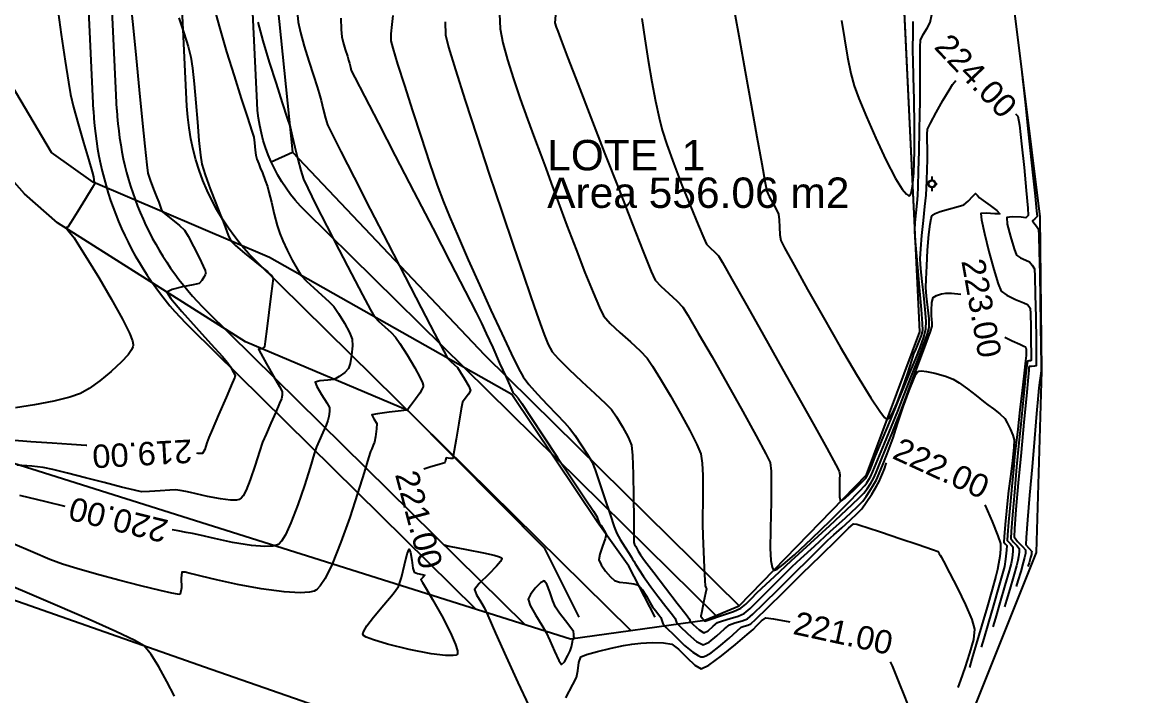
# Model space of a CAD drawing. Header units: metres. Extents: x 600780 to 602257, y 1303551 to 1303943.
# Drawn here: x 601448.36 to 601495.59, y 1303638.23 to 1303667.03 of the extents above; entities that cross this region are included whole.
import ezdxf

# ---------------------------------------------------------------- set-up
doc = ezdxf.new("R2010")
doc.units = ezdxf.units.M
doc.header["$LTSCALE"] = 0.0254
doc.header["$MEASUREMENT"] = 0
for name, color, linetype in [('ALINEACION CALLE', 4, 'Continuous'), ('CAMINO', 8, 'Continuous'), ('CARRETERA', 8, 'Continuous'), ('CERCO', 6, 'Continuous'), ('CONT-MJR', 30, 'Continuous'), ('CONT-MNR', 56, 'Continuous'), ('LOTES', 3, 'Continuous'), ('POLIGONO LEVANTAMIENTO', 7, 'Continuous'), ('POSTE DE LUZ', 1, 'Continuous'), ('ROTULOS LOTES', 7, 'Continuous')]:
    doc.layers.add(name, color=color, linetype=linetype)
doc.styles.add('CURVAS', font='arial.ttf', dxfattribs={"height": 1})

# ---------------------------------------------------------------- blocks, each defined once
blk = doc.blocks.new('*U7')
at = {"layer": 'CONT-MNR', "elevation": 218.5, "flags": 128}
blk.add_lwpolyline([(601449.859, 1303667.754), (601450.038, 1303666.5), (601450.203, 1303665.359), (601450.339, 1303664.462), (601450.43, 1303663.936), (601450.562, 1303663.403), (601450.76, 1303662.68), (601450.985, 1303661.894), (601451.196, 1303661.17), (601451.353, 1303660.637), (601451.417, 1303660.419), (601451.431, 1303660.294), (601451.44, 1303660.193), (601451.471, 1303660.145), (601451.351, 1303659.949), (601451.066, 1303659.483), (601450.726, 1303658.928), (601450.439, 1303658.462), (601450.317, 1303658.265), (601450.266, 1303658.251), (601450.218, 1303658.238), (601450.297, 1303658.149), (601450.457, 1303657.968), (601450.584, 1303657.814), (601450.75, 1303657.554), (601451.131, 1303656.947), (601451.635, 1303656.121), (601452.174, 1303655.204), (601452.659, 1303654.327), (601452.948, 1303653.739), (601453.077, 1303653.408), (601453.11, 1303653.255), (601453.109, 1303653.202), (601453.095, 1303653.147), (601453.041, 1303653.025), (601452.897, 1303652.816), (601452.617, 1303652.503), (601452.17, 1303652.092), (601451.683, 1303651.7), (601451.223, 1303651.374), (601450.861, 1303651.161), (601450.408, 1303651.003), (601449.712, 1303650.83), (601448.896, 1303650.667), (601448.082, 1303650.54)], dxfattribs=at)
blk = doc.blocks.new('*U8')
at = {"layer": 'CONT-MJR', "elevation": 219, "flags": 128}
for points in [[(601452.997, 1303667.874), (601453.105, 1303666.784), (601453.232, 1303665.497), (601453.367, 1303664.141), (601453.497, 1303662.843), (601453.611, 1303661.731), (601453.697, 1303660.933), (601453.743, 1303660.575), (601453.838, 1303660.276), (601453.984, 1303659.885), (601454.126, 1303659.531), (601454.203, 1303659.338), (601454.25, 1303659.205), (601454.309, 1303659.042), (601454.37, 1303658.919), (601454.516, 1303658.792), (601454.794, 1303658.576), (601455.092, 1303658.336), (601455.298, 1303658.137), (601455.457, 1303657.878), (601455.692, 1303657.436), (601455.94, 1303656.942), (601456.103, 1303656.596), (601456.184, 1303656.409), (601456.209, 1303656.335), (601456.212, 1303656.316), (601456.209, 1303656.293), (601456.189, 1303656.236), (601456.135, 1303656.131), (601456.039, 1303655.988), (601455.926, 1303655.865), (601455.681, 1303655.801), (601455.225, 1303655.714), (601454.776, 1303655.609), (601454.553, 1303655.492), (601454.723, 1303655.222), (601455.186, 1303654.667), (601455.802, 1303653.971), (601456.429, 1303653.28), (601456.925, 1303652.736), (601457.149, 1303652.484), (601457.266, 1303652.29), (601457.4, 1303652.048), (601457.464, 1303651.928), (601457.455, 1303651.854), (601457.345, 1303651.599), (601457.08, 1303650.988), (601456.76, 1303650.247), (601456.481, 1303649.601), (601456.342, 1303649.276), (601456.265, 1303649.045), (601456.17, 1303648.763), (601456.075, 1303648.597), (601455.885, 1303648.592), (601455.837, 1303648.601)], [(601451.136, 1303648.926), (601451.099, 1303648.929), (601450.467, 1303648.974), (601449.641, 1303649.028), (601448.738, 1303649.091), (601447.871, 1303649.157)]]:
    blk.add_lwpolyline(points, dxfattribs=at)
at = {"layer": 'CONT-MJR', "color": 2, "insert": (601453.497, 1303648.583, 219), "char_height": 1, "attachment_point": 5, "rotation": 183.2242, "style": 'CURVAS'}
blk.add_mtext('{219.00}', dxfattribs=at)
blk = doc.blocks.new('*U9')
at = {"layer": 'CONT-MNR', "elevation": 219.5, "flags": 128}
blk.add_lwpolyline([(601455.064, 1303667.222), (601455.277, 1303666.579), (601455.459, 1303665.996), (601455.578, 1303665.534), (601455.644, 1303665.069), (601455.714, 1303664.39), (601455.784, 1303663.588), (601455.854, 1303662.753), (601455.922, 1303661.976), (601455.986, 1303661.347), (601456.046, 1303660.958), (601456.184, 1303660.505), (601456.403, 1303659.906), (601456.644, 1303659.289), (601456.848, 1303658.78), (601456.958, 1303658.508), (601457.05, 1303658.245), (601457.167, 1303657.921), (601457.287, 1303657.677), (601457.489, 1303657.484), (601457.874, 1303657.157), (601458.315, 1303656.795), (601458.682, 1303656.498), (601458.847, 1303656.365), (601458.952, 1303656.265), (601459.036, 1303656.183), (601459.066, 1303656.134), (601459.092, 1303656.084), (601459.066, 1303655.865), (601458.998, 1303655.323), (601458.91, 1303654.62), (601458.821, 1303653.916), (601458.752, 1303653.374), (601458.723, 1303653.154), (601458.668, 1303653.109), (601458.609, 1303653.069), (601458.532, 1303653.059), (601458.461, 1303653.047), (601458.564, 1303652.863), (601458.815, 1303652.427), (601459.116, 1303651.904), (601459.371, 1303651.455), (601459.483, 1303651.243), (601459.475, 1303651.085), (601459.445, 1303650.926), (601459.371, 1303650.748), (601459.205, 1303650.365), (601458.995, 1303649.886), (601458.792, 1303649.419), (601458.645, 1303649.074), (601458.511, 1303648.681), (601458.328, 1303648.096), (601458.116, 1303647.464), (601457.94, 1303647.023), (601457.811, 1303646.78), (601457.729, 1303646.677), (601457.69, 1303646.646), (601457.645, 1303646.626), (601457.521, 1303646.603), (601457.266, 1303646.603), (601456.844, 1303646.654), (601456.282, 1303646.759), (601455.81, 1303646.865), (601455.565, 1303646.92), (601455.364, 1303646.96), (601455.116, 1303647.012), (601454.915, 1303647.043), (601454.673, 1303647.029), (601454.258, 1303646.993), (601453.811, 1303646.96), (601453.473, 1303646.958), (601453.172, 1303647.019), (601452.606, 1303647.158), (601451.874, 1303647.345), (601451.075, 1303647.551), (601450.307, 1303647.747), (601449.67, 1303647.904), (601449.262, 1303647.99), (601448.777, 1303648.044), (601448.133, 1303648.089)], dxfattribs=at)
blk = doc.blocks.new('*U10')
at = {"layer": 'CONT-MJR', "elevation": 220, "flags": 128}
for points in [[(601450.206, 1303646.321), (601449.384, 1303646.524), (601448.263, 1303646.8)], [(601456.577, 1303667.626), (601456.811, 1303666.755), (601457.104, 1303665.763), (601457.422, 1303664.739), (601457.732, 1303663.773), (601457.999, 1303662.954), (601458.19, 1303662.372), (601458.269, 1303662.115), (601458.298, 1303661.866), (601458.323, 1303661.557), (601458.348, 1303661.34), (601458.402, 1303661.175), (601458.481, 1303660.973), (601458.546, 1303660.81), (601458.632, 1303660.589), (601458.758, 1303660.267), (601458.854, 1303660.002), (601458.916, 1303659.763), (601459.018, 1303659.335), (601459.141, 1303658.826), (601459.267, 1303658.342), (601459.376, 1303657.992), (601459.509, 1303657.679), (601459.696, 1303657.281), (601459.909, 1303656.861), (601460.119, 1303656.481), (601460.296, 1303656.205), (601460.516, 1303655.964), (601460.83, 1303655.672), (601461.173, 1303655.367), (601461.479, 1303655.089), (601461.682, 1303654.875), (601461.891, 1303654.575), (601462.141, 1303654.167), (601462.361, 1303653.763), (601462.476, 1303653.474), (601462.484, 1303653.188), (601462.447, 1303652.802), (601462.384, 1303652.44), (601462.319, 1303652.224), (601462.157, 1303652.057), (601461.91, 1303651.877), (601461.699, 1303651.759), (601461.43, 1303651.721), (601461.083, 1303651.7), (601460.887, 1303651.643), (601460.961, 1303651.451), (601461.168, 1303651.11), (601461.389, 1303650.764), (601461.502, 1303650.558), (601461.502, 1303650.387), (601461.472, 1303650.17), (601461.435, 1303649.997), (601461.36, 1303649.806), (601461.219, 1303649.484), (601461.064, 1303649.137), (601460.949, 1303648.872), (601460.854, 1303648.579), (601460.675, 1303647.992), (601460.433, 1303647.226), (601460.152, 1303646.398), (601459.855, 1303645.623), (601459.622, 1303645.119), (601459.456, 1303644.847), (601459.353, 1303644.731), (601459.305, 1303644.695), (601459.241, 1303644.666), (601459.074, 1303644.627), (601458.735, 1303644.614), (601458.165, 1303644.663), (601457.362, 1303644.793), (601456.584, 1303644.954), (601455.968, 1303645.095), (601455.649, 1303645.167), (601455.381, 1303645.216), (601455.029, 1303645.285), (601454.778, 1303645.334)]]:
    blk.add_lwpolyline(points, dxfattribs=at)
at = {"layer": 'CONT-MJR', "color": 2, "insert": (601452.476, 1303645.76, 220), "char_height": 1, "attachment_point": 5, "rotation": 166.1394, "style": 'CURVAS'}
blk.add_mtext('{220.00}', dxfattribs=at)
blk = doc.blocks.new('*U13')
at = {"layer": 'CONT-MNR', "elevation": 220.5, "flags": 128}
blk.add_lwpolyline([(601458.433, 1303667.038), (601458.655, 1303666.228), (601458.928, 1303665.32), (601459.218, 1303664.407), (601459.486, 1303663.58), (601459.697, 1303662.932), (601459.815, 1303662.554), (601459.911, 1303662.178), (601460.026, 1303661.691), (601460.152, 1303661.169), (601460.278, 1303660.686), (601460.395, 1303660.318), (601460.571, 1303659.938), (601460.922, 1303659.229), (601461.39, 1303658.306), (601461.916, 1303657.281), (601462.441, 1303656.268), (601462.907, 1303655.381), (601463.254, 1303654.732), (601463.424, 1303654.436), (601463.611, 1303654.238), (601463.874, 1303654.001), (601464.139, 1303653.765), (601464.328, 1303653.568), (601464.517, 1303653.289), (601464.819, 1303652.804), (601465.146, 1303652.25), (601465.364, 1303651.849), (601465.472, 1303651.619), (601465.506, 1303651.515), (601465.51, 1303651.482), (601465.504, 1303651.445), (601465.468, 1303651.351), (601465.367, 1303651.173), (601465.184, 1303650.911), (601464.963, 1303650.627), (601464.861, 1303650.503), (601464.789, 1303650.449), (601464.56, 1303650.422), (601464.058, 1303650.361), (601463.553, 1303650.291), (601463.313, 1303650.238), (601463.402, 1303650.071), (601463.52, 1303649.873), (601463.509, 1303649.646), (601463.464, 1303649.299), (601463.425, 1303649.069), (601463.377, 1303648.944), (601463.308, 1303648.793), (601463.253, 1303648.671), (601463.174, 1303648.409), (601462.983, 1303647.772), (601462.706, 1303646.879), (601462.368, 1303645.849), (601461.994, 1303644.8), (601461.611, 1303643.854), (601461.315, 1303643.25), (601461.108, 1303642.927), (601460.98, 1303642.788), (601460.919, 1303642.744), (601460.844, 1303642.708), (601460.645, 1303642.657), (601460.245, 1303642.63), (601459.568, 1303642.67), (601458.586, 1303642.806), (601457.577, 1303642.995), (601456.677, 1303643.191), (601456.018, 1303643.346), (601455.733, 1303643.414), (601455.552, 1303643.46), (601455.33, 1303643.516), (601455.187, 1303643.516), (601455.164, 1303643.267), (601455.169, 1303642.841), (601455.117, 1303642.572), (601455.098, 1303642.568), (601455.011, 1303642.574), (601454.765, 1303642.618), (601454.262, 1303642.728), (601453.434, 1303642.929), (601452.49, 1303643.173), (601451.542, 1303643.429), (601450.704, 1303643.668), (601450.089, 1303643.861), (601449.554, 1303644.064), (601448.817, 1303644.368), (601447.958, 1303644.737)], dxfattribs=at)
blk = doc.blocks.new('*U15')
at = {"layer": 'CONT-MNR', "elevation": 220.5, "flags": 128}
blk.add_lwpolyline([(601465.47, 1303643.09), (601465.476, 1303643.08), (601465.519, 1303643.009), (601465.648, 1303642.792), (601465.908, 1303642.347), (601466.3, 1303641.647), (601466.673, 1303640.924), (601466.89, 1303640.429), (601466.972, 1303640.155), (601466.976, 1303640.036), (601466.96, 1303640), (601466.927, 1303639.976), (601466.797, 1303639.948), (601466.468, 1303639.952), (601465.844, 1303640.03), (601464.909, 1303640.209), (601463.983, 1303640.435), (601463.38, 1303640.619), (601463.074, 1303640.743), (601462.963, 1303640.813), (601462.941, 1303640.844), (601462.935, 1303640.884), (601462.964, 1303640.994), (601463.093, 1303641.22), (601463.379, 1303641.6), (601463.819, 1303642.122), (601464.223, 1303642.594), (601464.452, 1303642.906), (601464.58, 1303643.293), (601464.712, 1303643.826), (601464.829, 1303644.297), (601464.911, 1303644.499), (601464.967, 1303644.353), (601465.02, 1303644.029), (601465.07, 1303643.694), (601465.118, 1303643.512), (601465.263, 1303643.456), (601465.469, 1303643.417), (601465.577, 1303643.39), (601465.497, 1303643.29), (601465.411, 1303643.199), (601465.439, 1303643.145)], close=True, dxfattribs=at)
blk = doc.blocks.new('*U16')
at = {"layer": 'CONT-MJR', "elevation": 221, "flags": 128}
for points in [[(601454.87, 1303638.212), (601454.55, 1303638.85), (601454.213, 1303639.471), (601453.882, 1303640.001), (601453.576, 1303640.365), (601453.179, 1303640.597), (601452.367, 1303640.985), (601451.232, 1303641.493), (601449.87, 1303642.084), (601448.375, 1303642.721), (601446.842, 1303643.366)], [(601460.119, 1303667.478), (601460.162, 1303667.034), (601460.26, 1303666.588), (601460.426, 1303666), (601460.624, 1303665.359), (601460.82, 1303664.75), (601460.98, 1303664.262), (601461.068, 1303663.982), (601461.141, 1303663.688), (601461.231, 1303663.31), (601461.326, 1303662.933), (601461.415, 1303662.645), (601461.583, 1303662.299), (601461.983, 1303661.508), (601462.558, 1303660.384), (601463.248, 1303659.039), (601463.995, 1303657.588), (601464.742, 1303656.141), (601465.429, 1303654.813), (601465.999, 1303653.716), (601466.392, 1303652.963), (601466.552, 1303652.666), (601466.678, 1303652.538), (601466.847, 1303652.388), (601466.974, 1303652.261), (601467.094, 1303652.082), (601467.281, 1303651.778), (601467.453, 1303651.473), (601467.526, 1303651.287), (601467.449, 1303651.134), (601467.302, 1303650.947), (601467.196, 1303650.789), (601467.136, 1303650.494), (601467.034, 1303649.894), (601466.919, 1303649.201), (601466.838, 1303648.72), (601466.793, 1303648.474), (601466.774, 1303648.389), (601466.769, 1303648.376), (601466.754, 1303648.371), (601466.697, 1303648.374), (601466.583, 1303648.393), (601466.484, 1303648.403), (601466.461, 1303648.3), (601466.438, 1303648.192), (601466.235, 1303648.133), (601465.795, 1303648.006), (601465.543, 1303647.916)], [(601466.403, 1303644.688), (601466.623, 1303644.632), (601467.366, 1303644.481), (601468.084, 1303644.345), (601468.544, 1303644.247), (601468.773, 1303644.179), (601468.853, 1303644.137), (601468.869, 1303644.117), (601468.868, 1303644.082), (601468.818, 1303643.98), (601468.647, 1303643.77), (601468.315, 1303643.433), (601467.901, 1303643.027), (601467.703, 1303642.78), (601467.782, 1303642.549), (601467.966, 1303642.252), (601468.116, 1303642.012), (601468.268, 1303641.67), (601468.603, 1303640.905), (601469.052, 1303639.892), (601469.548, 1303638.801), (601470.022, 1303637.807)], [(601471.608, 1303638.152), (601471.911, 1303638.715), (601472.06, 1303639.018), (601472.117, 1303639.301), (601472.166, 1303639.658), (601472.252, 1303639.9), (601472.489, 1303639.999), (601472.964, 1303640.132), (601473.54, 1303640.269), (601474.076, 1303640.383), (601474.435, 1303640.446), (601474.812, 1303640.482), (601475.304, 1303640.507), (601475.786, 1303640.501), (601476.135, 1303640.445), (601476.426, 1303640.23), (601476.775, 1303639.872), (601477.118, 1303639.535), (601477.388, 1303639.382), (601477.717, 1303639.545), (601478.258, 1303639.943), (601478.858, 1303640.429), (601479.362, 1303640.854), (601479.613, 1303641.07), (601479.777, 1303641.236), (601479.976, 1303641.442), (601480.15, 1303641.564), (601480.484, 1303641.521), (601481.18, 1303641.388)], [(601485.475, 1303639.688), (601485.552, 1303639.512), (601485.847, 1303638.796), (601486.087, 1303638.201), (601486.189, 1303637.941), (601486.23, 1303637.834), (601486.272, 1303637.728), (601486.348, 1303637.595), (601486.51, 1303637.316), (601486.695, 1303637.006), (601486.841, 1303636.776), (601487.046, 1303636.502), (601487.371, 1303636.087), (601487.692, 1303635.682), (601487.884, 1303635.439)]]:
    blk.add_lwpolyline(points, dxfattribs=at)
at = {"layer": 'CONT-MJR', "color": 2, "char_height": 1, "attachment_point": 5, "style": 'CURVAS'}
for insert, rotation in [((601465.324, 1303645.763, 221), 284.915), ((601483.468, 1303640.909, 221), 347.7286)]:
    blk.add_mtext('{221.00}', dxfattribs=dict(at, insert=insert, rotation=rotation))
blk = doc.blocks.new('*U19')
at = {"layer": 'CONT-MNR', "elevation": 221.5, "flags": 128}
blk.add_lwpolyline([(601471.957, 1303640.711), (601471.957, 1303640.719), (601471.955, 1303640.764), (601471.949, 1303640.87), (601471.933, 1303640.984), (601471.825, 1303641.133), (601471.594, 1303641.434), (601471.341, 1303641.771), (601471.167, 1303642.027), (601471.052, 1303642.299), (601470.922, 1303642.671), (601470.793, 1303643.002), (601470.685, 1303643.153), (601470.528, 1303643.064), (601470.302, 1303642.836), (601470.094, 1303642.567), (601469.994, 1303642.36), (601470.083, 1303642.099), (601470.312, 1303641.688), (601470.574, 1303641.257), (601470.762, 1303640.934), (601470.919, 1303640.594), (601471.121, 1303640.138), (601471.309, 1303639.738), (601471.422, 1303639.564), (601471.544, 1303639.691), (601471.698, 1303639.95), (601471.798, 1303640.148), (601471.844, 1303640.32), (601471.886, 1303640.535), (601471.905, 1303640.642)], close=True, dxfattribs=at)
blk = doc.blocks.new('*U21')
at = {"layer": 'CONT-MNR', "elevation": 221.5, "flags": 128}
blk.add_lwpolyline([(601461.988, 1303667.199), (601462.002, 1303666.715), (601462.024, 1303666.407), (601462.081, 1303666.169), (601462.175, 1303665.86), (601462.268, 1303665.574), (601462.32, 1303665.409), (601462.354, 1303665.274), (601462.394, 1303665.105), (601462.434, 1303664.972), (601462.59, 1303664.664), (601462.996, 1303663.875), (601463.592, 1303662.719), (601464.317, 1303661.314), (601465.111, 1303659.776), (601465.914, 1303658.222), (601466.664, 1303656.767), (601467.302, 1303655.527), (601467.767, 1303654.621), (601467.999, 1303654.163), (601468.205, 1303653.721), (601468.479, 1303653.118), (601468.776, 1303652.459), (601469.049, 1303651.849), (601469.254, 1303651.394), (601469.345, 1303651.2), (601469.453, 1303651.078), (601469.564, 1303650.958), (601469.72, 1303650.726), (601470.105, 1303650.15), (601470.643, 1303649.344), (601471.256, 1303648.424), (601471.868, 1303647.504), (601472.402, 1303646.7), (601472.783, 1303646.125), (601472.932, 1303645.896), (601472.979, 1303645.763), (601473.025, 1303645.629), (601473.111, 1303645.506), (601473.251, 1303645.305), (601473.333, 1303645.136), (601473.286, 1303644.946), (601473.17, 1303644.627), (601473.058, 1303644.289), (601473.024, 1303644.044), (601473.12, 1303643.83), (601473.305, 1303643.563), (601473.517, 1303643.315), (601473.693, 1303643.159), (601473.906, 1303643.096), (601474.207, 1303643.061), (601474.508, 1303643.024), (601474.717, 1303642.959), (601474.875, 1303642.779), (601475.056, 1303642.49), (601475.217, 1303642.205), (601475.317, 1303642.034), (601475.435, 1303641.879), (601475.583, 1303641.692), (601475.667, 1303641.578), (601475.706, 1303641.448), (601475.748, 1303641.32), (601475.898, 1303641.158), (601476.246, 1303640.804), (601476.687, 1303640.389), (601477.037, 1303640.1), (601477.262, 1303639.952), (601477.381, 1303639.901), (601477.429, 1303639.894), (601477.477, 1303639.898), (601477.595, 1303639.94), (601477.814, 1303640.068), (601478.153, 1303640.325), (601478.585, 1303640.696), (601478.936, 1303641.016), (601479.107, 1303641.167), (601479.233, 1303641.212), (601479.394, 1303641.259), (601479.517, 1303641.307), (601479.726, 1303641.505), (601480.227, 1303641.994), (601480.923, 1303642.677), (601481.716, 1303643.457), (601482.509, 1303644.236), (601483.202, 1303644.915), (601483.698, 1303645.397), (601483.9, 1303645.583), (601484.054, 1303645.565), (601484.214, 1303645.52), (601484.482, 1303645.432), (601485.1, 1303645.225), (601485.89, 1303644.96), (601486.676, 1303644.695), (601487.279, 1303644.491), (601487.522, 1303644.408), (601487.546, 1303644.354), (601487.569, 1303644.299), (601487.608, 1303644.239), (601487.648, 1303644.177), (601487.754, 1303643.982), (601488.014, 1303643.49), (601488.352, 1303642.829), (601488.694, 1303642.124), (601488.962, 1303641.501), (601489.083, 1303641.086), (601489.031, 1303640.645), (601488.87, 1303640.052), (601488.663, 1303639.429), (601488.473, 1303638.899), (601488.363, 1303638.584)], dxfattribs=at)
blk = doc.blocks.new('*U24')
at = {"layer": 'CONT-MJR', "elevation": 222, "flags": 128}
for points in [[(601464.208, 1303667.322), (601464.163, 1303666.928), (601464.129, 1303666.536), (601464.13, 1303666.234), (601464.213, 1303665.913), (601464.414, 1303665.242), (601464.703, 1303664.319), (601465.048, 1303663.242), (601465.419, 1303662.109), (601465.784, 1303661.018), (601466.113, 1303660.068), (601466.375, 1303659.355), (601466.633, 1303658.723), (601466.998, 1303657.871), (601467.436, 1303656.872), (601467.915, 1303655.799), (601468.403, 1303654.725), (601468.865, 1303653.723), (601469.27, 1303652.865), (601469.585, 1303652.224), (601469.776, 1303651.874), (601470.03, 1303651.545), (601470.395, 1303651.133), (601470.811, 1303650.689), (601471.217, 1303650.265), (601471.553, 1303649.912), (601471.758, 1303649.681), (601471.985, 1303649.373), (601472.267, 1303648.967), (601472.537, 1303648.555), (601472.727, 1303648.224), (601472.857, 1303647.894), (601473.053, 1303647.33), (601473.278, 1303646.654), (601473.499, 1303645.987), (601473.68, 1303645.451), (601473.785, 1303645.168), (601473.927, 1303644.918), (601474.131, 1303644.594), (601474.317, 1303644.309), (601474.405, 1303644.175), (601474.457, 1303644.08), (601474.509, 1303643.984), (601474.584, 1303643.865), (601474.743, 1303643.616), (601474.924, 1303643.337), (601475.063, 1303643.13), (601475.239, 1303642.895), (601475.546, 1303642.496), (601475.887, 1303642.055), (601476.165, 1303641.695), (601476.283, 1303641.54), (601476.31, 1303641.453), (601476.337, 1303641.366), (601476.485, 1303641.21), (601476.816, 1303640.882), (601477.192, 1303640.556), (601477.471, 1303640.405), (601477.729, 1303640.525), (601478.069, 1303640.8), (601478.393, 1303641.092), (601478.601, 1303641.263), (601478.838, 1303641.349), (601479.142, 1303641.437), (601479.374, 1303641.529), (601479.596, 1303641.728), (601480.067, 1303642.182), (601480.692, 1303642.794), (601481.375, 1303643.466), (601482.02, 1303644.104), (601482.532, 1303644.608), (601482.814, 1303644.884), (601483.067, 1303645.117), (601483.402, 1303645.419), (601483.756, 1303645.738), (601484.062, 1303646.024), (601484.257, 1303646.225), (601484.449, 1303646.492), (601484.683, 1303646.858), (601484.891, 1303647.201), (601485.005, 1303647.399), (601485.078, 1303647.561), (601485.16, 1303647.767), (601485.224, 1303647.933), (601485.3, 1303648.16), (601485.312, 1303648.195)], [(601489.517, 1303646.403), (601489.533, 1303646.37), (601489.834, 1303645.678), (601490.074, 1303645.076), (601490.185, 1303644.742), (601490.189, 1303644.501), (601490.157, 1303644.186), (601490.109, 1303643.869), (601490.065, 1303643.625), (601489.99, 1303643.341), (601489.829, 1303642.772), (601489.614, 1303642.025), (601489.377, 1303641.21), (601489.151, 1303640.436), (601488.969, 1303639.812), (601488.863, 1303639.448)]]:
    blk.add_lwpolyline(points, dxfattribs=at)
at = {"layer": 'CONT-MJR', "color": 2, "insert": (601487.66, 1303647.96, 222), "char_height": 1, "attachment_point": 5, "rotation": 335.3269, "style": 'CURVAS'}
blk.add_mtext('{222.00}', dxfattribs=at)
blk = doc.blocks.new('*U27')
at = {"layer": 'CONT-MNR', "elevation": 222.5, "flags": 128}
blk.add_lwpolyline([(601466.45, 1303667.039), (601466.467, 1303666.49), (601466.594, 1303665.962), (601466.885, 1303664.988), (601467.299, 1303663.683), (601467.796, 1303662.162), (601468.334, 1303660.54), (601468.875, 1303658.931), (601469.376, 1303657.45), (601469.798, 1303656.212), (601470.1, 1303655.331), (601470.242, 1303654.924), (601470.359, 1303654.584), (601470.51, 1303654.145), (601470.68, 1303653.678), (601470.855, 1303653.253), (601471.018, 1303652.942), (601471.278, 1303652.646), (601471.737, 1303652.198), (601472.294, 1303651.676), (601472.849, 1303651.161), (601473.303, 1303650.733), (601473.554, 1303650.471), (601473.773, 1303650.155), (601474.032, 1303649.729), (601474.267, 1303649.293), (601474.41, 1303648.944), (601474.453, 1303648.51), (601474.482, 1303647.706), (601474.5, 1303646.732), (601474.511, 1303645.788), (601474.515, 1303645.073), (601474.516, 1303644.789), (601474.545, 1303644.707), (601474.596, 1303644.608), (601474.701, 1303644.412), (601474.792, 1303644.252), (601474.969, 1303644.016), (601475.365, 1303643.498), (601475.868, 1303642.843), (601476.365, 1303642.196), (601476.746, 1303641.701), (601476.899, 1303641.502), (601476.927, 1303641.413), (601477.052, 1303641.283), (601477.305, 1303641.046), (601477.512, 1303640.917), (601477.688, 1303641.013), (601477.909, 1303641.21), (601478.095, 1303641.359), (601478.301, 1303641.433), (601478.634, 1303641.532), (601478.981, 1303641.642), (601479.232, 1303641.75), (601479.486, 1303641.969), (601479.917, 1303642.388), (601480.427, 1303642.898), (601480.915, 1303643.389), (601481.285, 1303643.753), (601481.658, 1303644.1), (601482.239, 1303644.635), (601482.91, 1303645.251), (601483.556, 1303645.847), (601484.06, 1303646.317), (601484.304, 1303646.557), (601484.443, 1303646.746), (601484.608, 1303646.999), (601484.766, 1303647.258), (601484.881, 1303647.463), (601485.003, 1303647.734), (601485.173, 1303648.147), (601485.346, 1303648.582), (601485.478, 1303648.916), (601485.594, 1303649.255), (601485.79, 1303649.856), (601486.032, 1303650.58), (601486.281, 1303651.286), (601486.463, 1303651.746), (601486.576, 1303651.983), (601486.636, 1303652.072), (601486.66, 1303652.093), (601486.7, 1303652.108), (601486.808, 1303652.121), (601487.028, 1303652.102), (601487.384, 1303652.026), (601487.833, 1303651.891), (601488.165, 1303651.763), (601488.421, 1303651.608), (601488.773, 1303651.354), (601489.146, 1303651.067), (601489.464, 1303650.816), (601489.651, 1303650.667), (601489.883, 1303650.497), (601490.166, 1303650.281), (601490.369, 1303650.088), (601490.478, 1303649.908), (601490.603, 1303649.649), (601490.711, 1303649.38), (601490.771, 1303649.169), (601490.758, 1303648.857), (601490.697, 1303648.282), (601490.615, 1303647.606), (601490.537, 1303646.988), (601490.49, 1303646.588), (601490.448, 1303646.145), (601490.394, 1303645.554), (601490.349, 1303645.034), (601490.333, 1303644.802), (601490.394, 1303644.733), (601490.454, 1303644.663), (601490.44, 1303644.463), (601490.399, 1303644.074), (601490.354, 1303643.755), (601490.275, 1303643.457), (601490.104, 1303642.859), (601489.885, 1303642.102), (601489.66, 1303641.33), (601489.472, 1303640.685), (601489.363, 1303640.311)], dxfattribs=at)
blk = doc.blocks.new('*U29')
at = {"layer": 'CONT-MJR', "elevation": 223, "flags": 128}
for points in [[(601468.778, 1303667.386), (601468.804, 1303666.745), (601468.915, 1303666.153), (601469.11, 1303665.426), (601469.367, 1303664.608), (601469.661, 1303663.747), (601469.97, 1303662.888), (601470.27, 1303662.076), (601470.538, 1303661.359), (601470.75, 1303660.783), (601470.978, 1303660.155), (601471.291, 1303659.31), (601471.656, 1303658.335), (601472.045, 1303657.313), (601472.426, 1303656.331), (601472.769, 1303655.474), (601473.045, 1303654.827), (601473.221, 1303654.474), (601473.501, 1303654.149), (601473.911, 1303653.764), (601474.366, 1303653.36), (601474.785, 1303652.979), (601475.082, 1303652.662), (601475.309, 1303652.325), (601475.658, 1303651.762), (601476.076, 1303651.058), (601476.509, 1303650.301), (601476.905, 1303649.576), (601477.211, 1303648.971), (601477.373, 1303648.572), (601477.437, 1303648.174), (601477.465, 1303647.647), (601477.468, 1303647.058), (601477.459, 1303646.472), (601477.449, 1303645.955), (601477.45, 1303645.573), (601477.469, 1303645.075), (601477.496, 1303644.395), (601477.526, 1303643.701), (601477.55, 1303643.159), (601477.56, 1303642.936), (601477.592, 1303642.869), (601477.622, 1303642.802), (601477.584, 1303642.619), (601477.499, 1303642.227), (601477.415, 1303641.832), (601477.38, 1303641.641), (601477.45, 1303641.542), (601477.515, 1303641.464), (601477.553, 1303641.428), (601477.77, 1303641.498), (601478.258, 1303641.66), (601478.777, 1303641.842), (601479.089, 1303641.972), (601479.305, 1303642.156), (601479.554, 1303642.413), (601479.755, 1303642.621), (601479.991, 1303642.84), (601480.521, 1303643.33), (601481.247, 1303644), (601482.069, 1303644.76), (601482.889, 1303645.52), (601483.608, 1303646.188), (601484.128, 1303646.675), (601484.35, 1303646.889), (601484.486, 1303647.079), (601484.641, 1303647.325), (601484.757, 1303647.528), (601484.868, 1303647.781), (601485.074, 1303648.274), (601485.321, 1303648.878), (601485.557, 1303649.463), (601485.731, 1303649.899), (601485.881, 1303650.29), (601486.125, 1303650.934), (601486.42, 1303651.719), (601486.724, 1303652.534), (601486.996, 1303653.266), (601487.192, 1303653.803), (601487.271, 1303654.035), (601487.267, 1303654.169), (601487.247, 1303654.338), (601487.236, 1303654.475), (601487.239, 1303654.702), (601487.258, 1303655.04), (601487.305, 1303655.259), (601487.45, 1303655.344), (601487.671, 1303655.415), (601487.854, 1303655.45), (601488.099, 1303655.44), (601488.488, 1303655.4)], [(601490.372, 1303653.56), (601490.693, 1303653.411), (601491.022, 1303653.261), (601491.192, 1303653.18), (601491.253, 1303653.147), (601491.264, 1303653.137), (601491.274, 1303653.115), (601491.287, 1303653.048), (601491.291, 1303652.92), (601491.288, 1303652.774), (601491.264, 1303652.55), (601491.203, 1303652.019), (601491.117, 1303651.285), (601491.021, 1303650.455), (601490.926, 1303649.634), (601490.846, 1303648.928), (601490.793, 1303648.444), (601490.741, 1303647.91), (601490.671, 1303647.183), (601490.598, 1303646.391), (601490.533, 1303645.658), (601490.489, 1303645.111), (601490.48, 1303644.877), (601490.601, 1303644.738), (601490.722, 1303644.599), (601490.718, 1303644.416), (601490.682, 1303644.123), (601490.643, 1303643.884), (601490.558, 1303643.571), (601490.38, 1303642.949), (601490.166, 1303642.213), (601489.975, 1303641.557), (601489.863, 1303641.175)]]:
    blk.add_lwpolyline(points, dxfattribs=at)
at = {"layer": 'CONT-MJR', "color": 2, "insert": (601489.372, 1303654.807, 223), "char_height": 1, "attachment_point": 5, "rotation": 280.0697, "style": 'CURVAS'}
blk.add_mtext('{223.00}', dxfattribs=at)
blk = doc.blocks.new('*U32')
at = {"layer": 'CONT-MNR', "elevation": 223.5, "flags": 128}
blk.add_lwpolyline([(601471.164, 1303667.337), (601471.141, 1303667.001), (601471.193, 1303666.82), (601471.258, 1303666.642), (601471.377, 1303666.333), (601471.683, 1303665.534), (601472.133, 1303664.367), (601472.68, 1303662.951), (601473.277, 1303661.407), (601473.88, 1303659.857), (601474.442, 1303658.421), (601474.917, 1303657.22), (601475.26, 1303656.375), (601475.424, 1303656.007), (601475.662, 1303655.741), (601476.008, 1303655.426), (601476.358, 1303655.112), (601476.609, 1303654.852), (601476.829, 1303654.499), (601477.271, 1303653.742), (601477.859, 1303652.717), (601478.518, 1303651.554), (601479.172, 1303650.388), (601479.743, 1303649.352), (601480.157, 1303648.578), (601480.336, 1303648.2), (601480.384, 1303647.829), (601480.391, 1303647.337), (601480.382, 1303646.84), (601480.381, 1303646.455), (601480.373, 1303646.02), (601480.351, 1303645.315), (601480.346, 1303644.543), (601480.373, 1303644.011), (601480.421, 1303643.732), (601480.47, 1303643.626), (601480.5, 1303643.602), (601480.531, 1303643.602), (601480.638, 1303643.652), (601480.895, 1303643.841), (601481.379, 1303644.258), (601482.127, 1303644.957), (601482.921, 1303645.731), (601483.644, 1303646.452), (601484.175, 1303646.991), (601484.396, 1303647.221), (601484.476, 1303647.331), (601484.566, 1303647.475), (601484.633, 1303647.593), (601484.73, 1303647.819), (601484.944, 1303648.332), (601485.226, 1303649.014), (601485.525, 1303649.745), (601485.795, 1303650.407), (601485.984, 1303650.882), (601486.159, 1303651.322), (601486.39, 1303651.905), (601486.641, 1303652.546), (601486.874, 1303653.16), (601487.051, 1303653.665), (601487.136, 1303653.975), (601487.136, 1303654.346), (601487.086, 1303654.83), (601487.027, 1303655.317), (601486.999, 1303655.694), (601487.008, 1303656.039), (601487.034, 1303656.612), (601487.075, 1303657.291), (601487.129, 1303657.956), (601487.181, 1303658.397), (601487.225, 1303658.633), (601487.256, 1303658.731), (601487.272, 1303658.76), (601487.303, 1303658.791), (601487.4, 1303658.852), (601487.612, 1303658.939), (601487.961, 1303659.044), (601488.381, 1303659.153), (601488.623, 1303659.229), (601488.804, 1303659.386), (601489.01, 1303659.596), (601489.125, 1303659.701), (601489.21, 1303659.62), (601489.297, 1303659.519), (601489.448, 1303659.411), (601489.749, 1303659.195), (601490.039, 1303658.973), (601490.159, 1303658.842), (601489.952, 1303658.831), (601489.581, 1303658.868), (601489.345, 1303658.845), (601489.375, 1303658.584), (601489.506, 1303657.993), (601489.696, 1303657.233), (601489.905, 1303656.463), (601490.093, 1303655.844), (601490.218, 1303655.536), (601490.459, 1303655.364), (601490.835, 1303655.18), (601491.183, 1303655.031), (601491.345, 1303654.962), (601491.406, 1303654.885), (601491.459, 1303654.803), (601491.467, 1303654.561), (601491.479, 1303654.006), (601491.491, 1303653.347), (601491.498, 1303652.886), (601491.501, 1303652.651), (601491.5, 1303652.571), (601491.5, 1303652.56), (601491.493, 1303652.557), (601491.463, 1303652.553), (601491.398, 1303652.549), (601491.34, 1303652.541), (601491.316, 1303652.352), (601491.264, 1303651.891), (601491.2, 1303651.301), (601491.14, 1303650.723), (601491.096, 1303650.3), (601491.053, 1303649.852), (601490.976, 1303649.04), (601490.88, 1303648.019), (601490.781, 1303646.944), (601490.696, 1303645.971), (601490.639, 1303645.255), (601490.627, 1303644.951), (601490.729, 1303644.818), (601490.889, 1303644.664), (601490.989, 1303644.534), (601490.993, 1303644.379), (601490.964, 1303644.176), (601490.932, 1303644.013), (601490.87, 1303643.785), (601490.74, 1303643.332), (601490.584, 1303642.795), (601490.445, 1303642.317), (601490.364, 1303642.038)], dxfattribs=at)
blk = doc.blocks.new('*U37')
at = {"layer": 'CONT-MJR', "elevation": 224, "flags": 128}
for points in [[(601474.859, 1303667.193), (601474.986, 1303666.317), (601475.132, 1303665.396), (601475.289, 1303664.487), (601475.445, 1303663.648), (601475.592, 1303662.936), (601475.72, 1303662.408), (601475.918, 1303661.795), (601476.217, 1303660.978), (601476.572, 1303660.065), (601476.937, 1303659.159), (601477.265, 1303658.366), (601477.511, 1303657.791), (601477.627, 1303657.539), (601477.776, 1303657.381), (601477.981, 1303657.198), (601478.136, 1303657.043), (601478.303, 1303656.758), (601478.707, 1303656.047), (601479.288, 1303655.017), (601479.987, 1303653.776), (601480.743, 1303652.428), (601481.497, 1303651.081), (601482.19, 1303649.841), (601482.761, 1303648.814), (601483.151, 1303648.108), (601483.299, 1303647.829), (601483.314, 1303647.68), (601483.313, 1303647.49), (601483.312, 1303647.337), (601483.306, 1303647.087), (601483.304, 1303646.732), (601483.346, 1303646.534), (601483.548, 1303646.679), (601483.92, 1303647.029), (601484.279, 1303647.386), (601484.443, 1303647.553), (601484.477, 1303647.605), (601484.51, 1303647.658), (601484.597, 1303647.87), (601484.823, 1303648.417), (601485.136, 1303649.175), (601485.485, 1303650.022), (601485.818, 1303650.834), (601486.086, 1303651.49), (601486.238, 1303651.865), (601486.379, 1303652.207), (601486.564, 1303652.647), (601486.755, 1303653.121), (601486.914, 1303653.566), (601487.001, 1303653.916), (601487.006, 1303654.255), (601486.968, 1303654.754), (601486.905, 1303655.342), (601486.838, 1303655.945), (601486.784, 1303656.493), (601486.762, 1303656.914), (601486.782, 1303657.345), (601486.829, 1303657.917), (601486.891, 1303658.546), (601486.954, 1303659.147), (601487.005, 1303659.637), (601487.031, 1303659.93), (601487.044, 1303660.276), (601487.055, 1303660.726), (601487.064, 1303661.157), (601487.068, 1303661.44), (601487.063, 1303661.664), (601487.052, 1303661.952), (601487.05, 1303662.237), (601487.074, 1303662.453), (601487.194, 1303662.718), (601487.438, 1303663.173), (601487.728, 1303663.688), (601487.988, 1303664.131), (601488.142, 1303664.373), (601488.275, 1303664.531)], [(601490.831, 1303663.116), (601490.929, 1303663.011), (601490.999, 1303662.632), (601491.093, 1303661.831), (601491.195, 1303660.825), (601491.288, 1303659.834), (601491.355, 1303659.076), (601491.379, 1303658.771), (601491.327, 1303658.719), (601491.269, 1303658.671), (601491.066, 1303658.689), (601490.691, 1303658.712), (601490.453, 1303658.675), (601490.48, 1303658.401), (601490.61, 1303657.874), (601490.769, 1303657.346), (601490.877, 1303657.066), (601491.041, 1303656.962), (601491.274, 1303656.861), (601491.425, 1303656.787), (601491.544, 1303656.648), (601491.637, 1303656.492), (601491.652, 1303656.162), (601491.673, 1303655.392), (601491.694, 1303654.404), (601491.71, 1303653.419), (601491.717, 1303652.783), (601491.717, 1303652.468), (601491.714, 1303652.362), (601491.712, 1303652.346), (601491.697, 1303652.337), (601491.637, 1303652.325), (601491.516, 1303652.317), (601491.416, 1303652.31), (601491.405, 1303652.235), (601491.4, 1303652.156), (601491.37, 1303651.851), (601491.294, 1303651.055), (601491.188, 1303649.93), (601491.068, 1303648.638), (601490.951, 1303647.34), (601490.851, 1303646.198), (601490.787, 1303645.372), (601490.773, 1303645.025), (601490.915, 1303644.832), (601491.133, 1303644.61), (601491.257, 1303644.47), (601491.251, 1303644.309), (601491.221, 1303644.142), (601491.165, 1303643.938), (601491.052, 1303643.547), (601490.934, 1303643.144), (601490.864, 1303642.902)]]:
    blk.add_lwpolyline(points, dxfattribs=at)
at = {"layer": 'CONT-MJR', "color": 2, "insert": (601489.14, 1303664.734, 224), "char_height": 1, "attachment_point": 5, "rotation": 313.6126, "style": 'CURVAS'}
blk.add_mtext('{224.00}', dxfattribs=at)
blk = doc.blocks.new('*U42')
at = {"layer": 'CONT-MNR', "elevation": 224.5, "flags": 128}
blk.add_lwpolyline([(601478.821, 1303667.462), (601479.029, 1303666.289), (601479.271, 1303664.921), (601479.526, 1303663.492), (601479.769, 1303662.134), (601479.979, 1303660.978), (601480.132, 1303660.156), (601480.205, 1303659.803), (601480.305, 1303659.585), (601480.456, 1303659.313), (601480.605, 1303659.04), (601480.699, 1303658.822), (601480.731, 1303658.582), (601480.745, 1303658.263), (601480.76, 1303657.943), (601480.797, 1303657.703), (601480.962, 1303657.378), (601481.364, 1303656.64), (601481.937, 1303655.609), (601482.617, 1303654.406), (601483.339, 1303653.151), (601484.037, 1303651.967), (601484.646, 1303650.973), (601485.026, 1303650.397), (601485.226, 1303650.133), (601485.312, 1303650.052), (601485.339, 1303650.042), (601485.372, 1303650.053), (601485.446, 1303650.121), (601485.572, 1303650.322), (601485.759, 1303650.731), (601486.001, 1303651.37), (601486.224, 1303652.027), (601486.397, 1303652.564), (601486.491, 1303652.848), (601486.582, 1303653.067), (601486.699, 1303653.349), (601486.806, 1303653.633), (601486.866, 1303653.856), (601486.858, 1303654.149), (601486.813, 1303654.748), (601486.745, 1303655.533), (601486.669, 1303656.384), (601486.598, 1303657.181), (601486.546, 1303657.805), (601486.526, 1303658.134), (601486.545, 1303658.459), (601486.586, 1303658.878), (601486.63, 1303659.297), (601486.659, 1303659.623), (601486.672, 1303659.992), (601486.69, 1303660.67), (601486.711, 1303661.514), (601486.731, 1303662.38), (601486.747, 1303663.124), (601486.757, 1303663.601), (601486.757, 1303664.088), (601486.752, 1303664.744), (601486.749, 1303665.423), (601486.753, 1303665.979), (601486.771, 1303666.268), (601486.886, 1303666.502), (601487.061, 1303666.782), (601487.187, 1303667.015), (601487.247, 1303667.357)], dxfattribs=at)
blk = doc.blocks.new('*U43')
at = {"layer": 'CONT-MNR', "elevation": 224.5, "flags": 128}
blk.add_lwpolyline([(601491.103, 1303664.842), (601491.11, 1303664.783), (601491.128, 1303664.614), (601491.167, 1303664.252), (601491.237, 1303663.605), (601491.345, 1303662.618), (601491.461, 1303661.542), (601491.573, 1303660.496), (601491.668, 1303659.599), (601491.732, 1303658.968), (601491.753, 1303658.721), (601491.65, 1303658.63), (601491.556, 1303658.542), (601491.614, 1303658.453), (601491.733, 1303658.307), (601491.814, 1303658.182), (601491.828, 1303657.903), (601491.845, 1303657.222), (601491.864, 1303656.271), (601491.883, 1303655.184), (601491.901, 1303654.094), (601491.915, 1303653.133), (601491.923, 1303652.434), (601491.924, 1303652.132), (601491.899, 1303651.907), (601491.858, 1303651.63), (601491.828, 1303651.405), (601491.798, 1303651.074), (601491.731, 1303650.299), (601491.639, 1303649.23), (601491.536, 1303648.016), (601491.435, 1303646.806), (601491.349, 1303645.749), (601491.291, 1303644.995), (601491.275, 1303644.692), (601491.408, 1303644.525), (601491.524, 1303644.405), (601491.519, 1303644.339), (601491.51, 1303644.272), (601491.474, 1303644.148), (601491.408, 1303643.919), (601491.364, 1303643.765)], dxfattribs=at)
blk = doc.blocks.new('*U48')
at = {"layer": 'CONT-MJR', "elevation": 225, "flags": 128}
blk.add_lwpolyline([(601483.395, 1303667.106), (601483.517, 1303666.322), (601483.649, 1303665.541), (601483.789, 1303664.842), (601483.932, 1303664.305), (601484.133, 1303663.769), (601484.457, 1303662.982), (601484.857, 1303662.069), (601485.288, 1303661.151), (601485.702, 1303660.354), (601485.99, 1303659.885), (601486.165, 1303659.674), (601486.256, 1303659.615), (601486.293, 1303659.613), (601486.322, 1303659.63), (601486.372, 1303659.724), (601486.431, 1303659.999), (601486.484, 1303660.571), (601486.514, 1303661.522), (601486.516, 1303662.613), (601486.5, 1303663.713), (601486.475, 1303664.692), (601486.453, 1303665.418), (601486.445, 1303665.761), (601486.448, 1303666.044), (601486.451, 1303666.409), (601486.453, 1303666.773), (601486.452, 1303667.056)], dxfattribs=at)

msp = doc.modelspace()

# ---------------------------------------------------------------- linework, layer by layer
at = {"layer": 'ALINEACION CALLE'}
for p, q in [((601452.41384, 1303663.29688), (601450.04951, 1303712.54347)), ((601451.41499, 1303663.24893), (601451.0423, 1303671.01161)), ((601469.86029, 1303641.2764), (601456.27553, 1303654.65939)), ((601467.76327, 1303641.93852), (601455.57373, 1303653.94702))]:
    msp.add_line(p, q, dxfattribs=at)
for points in [[(601474.3926, 1303641.02265), (601458.38092, 1303656.79652, -0.18840972), (601455.41039, 1303663.44075), (601452.78317, 1303718.16297, 0.44139147), (601449.36839, 1303720.98981), (601429.81542, 1303718.23705, -0.25114422), (601416.51112, 1303723.12738), (601415.5437, 1303724.21617, 0.20210135), (601394.51773, 1303734.25709), (601387.94608, 1303734.56417, -0.37041229), (601378.57069, 1303743.61146), (601374.81895, 1303783.52518, -0.11983461), (601376.86471, 1303797.55337), (601411.01217, 1303882.2248)], [(601478.02233, 1303641.65808), (601460.48631, 1303658.93366, -0.18840972), (601458.40694, 1303663.58461), (601455.77972, 1303718.30683, 0.44139147), (601448.95016, 1303723.96051), (601429.39719, 1303721.20776, -0.25114422), (601418.75375, 1303725.12002), (601417.78633, 1303726.20881, 0.20210135), (601394.65777, 1303737.25382), (601388.10473, 1303737.56003, -0.36977909), (601381.55753, 1303743.89221), (601377.80579, 1303783.80593, -0.11983461), (601379.64697, 1303796.4313), (601413.79443, 1303881.10273)]]:
    msp.add_lwpolyline(points, format="xyb", dxfattribs=at)
for radius in [14, 13]:
    msp.add_arc((601465.39888, 1303663.9203), radius, 182.748667, 225.428667, dxfattribs=at)
at = {"layer": 'CAMINO', "color": 7}
for points in [[(601475.419, 1303641.593), (601474.294, 1303643.781), (601472.952, 1303645.673), (601469.292, 1303651.116), (601458.932, 1303656.977), (601451.394, 1303660.185), (601449.612, 1303661.454), (601442.332, 1303673.767), (601437.924, 1303687.439), (601436.458, 1303703.187), (601433.952, 1303708.513), (601424.071, 1303716.048), (601418.539, 1303718.711), (601406.205, 1303727.177), (601397.831, 1303730.864), (601382.897, 1303733.474), (601370.007, 1303735.793), (601360.216, 1303737.501), (601353.229, 1303747.509), (601352.424, 1303749.134), (601350.111, 1303758.93)], [(601472.183, 1303641.597), (601470.705, 1303644.523), (601464.851, 1303650.423), (601457.917, 1303653.362), (601449.88, 1303658.452), (601448.464, 1303659.691), (601437.9, 1303671.656), (601435.294, 1303686.321), (601432.83, 1303701.827), (601430.925, 1303707.786), (601420.225, 1303714.739), (601416.687, 1303716.406), (601405.07, 1303723.169), (601396.564, 1303728.222), (601382.776, 1303730.868), (601369.284, 1303732.817), (601359.831, 1303734.294), (601350.468, 1303745.75), (601349.073, 1303748.203), (601347.011, 1303757.752)]]:
    msp.add_lwpolyline(points, dxfattribs=at)
at = {"layer": 'CARRETERA'}
msp.add_lwpolyline([(601487.267, 1303628.535), (601473.958, 1303633.258), (601456.154, 1303639.46), (601440.44, 1303644.977), (601423.64, 1303650.949), (601386.712, 1303663.791), (601364.27, 1303671.7), (601352.114, 1303675.945), (601332.407, 1303682.804)], dxfattribs=at)
at = {"layer": 'CERCO'}
msp.add_lwpolyline([(601485.726, 1303766.34), (601487.239, 1303748.936), (601488.091, 1303736.874), (601488.627, 1303720.593), (601488.689, 1303713.461), (601489.295, 1303696.593), (601490.014, 1303680.326), (601490.797, 1303667.297), (601491.869, 1303658.706), (601491.941, 1303652.114), (601491.709, 1303644.361), (601487.94885, 1303634.94883), (601495.59316, 1303632.69808)], dxfattribs=at)
at = {"layer": 'LOTES'}
msp.add_line((601459.00848, 1303661.06325), (601459.92139, 1303661.4714), dxfattribs=at)
msp.add_lwpolyline([(601479.021, 1303642.078), (601484.461, 1303647.683), (601486.736, 1303653.799), (601485.82158, 1303672.84532), (601459.14021, 1303669.16417), (601459.92139, 1303661.4714), (601468.12814, 1303652.80907), (601479.021, 1303642.078)], dxfattribs=at)
at = {"layer": 'POLIGONO LEVANTAMIENTO'}
msp.add_lwpolyline([(601372.28077, 1303848.58987), (601342.20637, 1303792.27332), (601358.13098, 1303732.5085), (601401.3433, 1303727.78303), (601383.966, 1303668.397), (601471.803, 1303640.663), (601477.556, 1303641.462), (601479.021, 1303642.078), (601484.461, 1303647.683), (601486.736, 1303653.799), (601482.182, 1303748.654), (601474.703, 1303747.662), (601458.314, 1303745.361), (601446.439, 1303743.405), (601427.613, 1303740.393), (601410.788, 1303739.399), (601404.423, 1303739.411)], dxfattribs=at)
at = {"layer": 'POSTE DE LUZ'}
for p, q in [((601487.259, 1303660.42839), (601487.259, 1303660.258)), ((601487.0305, 1303660.118), (601487.119, 1303660.118)), ((601487.259, 1303659.978), (601487.259, 1303659.80761)), ((601487.399, 1303660.118), (601487.4875, 1303660.118))]:
    msp.add_line(p, q, dxfattribs=at)
for radius in [0.16, 0.14]:
    msp.add_circle((601487.259, 1303660.118), radius, dxfattribs=at)

# ---------------------------------------------------------------- block references
at = {"layer": 'CONT-MJR'}
for name in ['*U16', '*U48', '*U37', '*U29', '*U24', '*U10', '*U8']:
    msp.add_blockref(name, (0, 0), dxfattribs=at)
at = {"layer": 'CONT-MNR'}
for name in ['*U13', '*U42', '*U32', '*U21', '*U27', '*U9', '*U7', '*U43', '*U15', '*U19']:
    msp.add_blockref(name, (0, 0), dxfattribs=at)

# ---------------------------------------------------------------- texts
at = {"layer": 'ROTULOS LOTES', "style": 'CURVAS'}
for s, p in [('LOTE  1', (601470.81014, 1303660.69676)), ('Area 556.06 m2', (601470.81014, 1303659.09035))]:
    msp.add_text(s, height=1.3, dxfattribs=at).set_placement(p)

doc.saveas('drawing.dxf')
